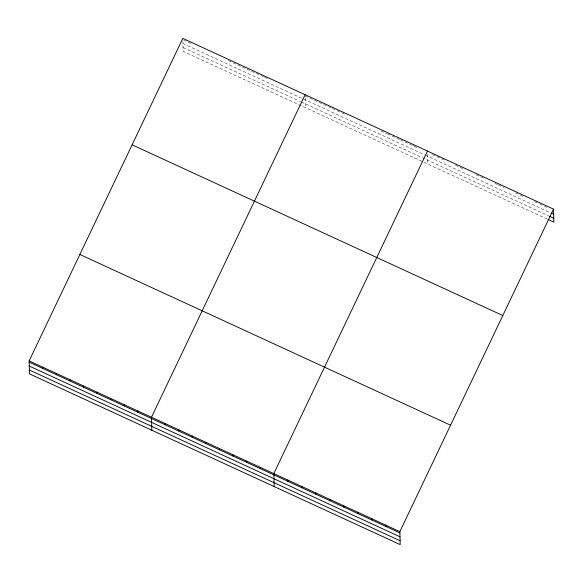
<?xml version="1.0" encoding="UTF-8"?>
<svg xmlns="http://www.w3.org/2000/svg" width="583" height="583" viewBox="0 0 583 583"><rect width="100%" height="100%" fill="white"/><g stroke="black" fill="none" stroke-linecap="round" stroke-linejoin="round"><path stroke-width="0.44" stroke-dasharray="2.92 2.19" d="M183.638 40.038L192.434 44.089M228.412 60.661L250.799 70.973M251.601 71.337L263.596 76.861M264.391 77.233L268.391 79.069M305.171 96.013L331.559 108.161M332.354 108.533L344.349 114.057M381.129 130.993L386.726 133.573M387.527 133.944L399.523 139.468M400.317 139.833L418.711 148.301M432.448 154.633L440.682 158.423M441.506 158.802L445.631 160.704M455.512 165.251L464.571 169.427M476.107 174.74L483.518 178.15L483.489 176.875M495.054 183.463L497.525 184.607M498.348 184.986L504.113 187.639M515.649 192.951L524.715 197.127M534.596 201.674L538.714 203.576M539.537 203.955L543.655 205.85M544.486 206.229L546.956 207.366M182.938 43.528L424.409 154.743M425.204 155.107L550.352 212.744M183.04 47.507L300.58 101.639M301.382 102.003L548.807 215.965M547.262 219.062L183.142 51.362L182.887 41.597M427.558 154.284L427.813 164.049M413.879 144.81L413.908 146.093M305.222 97.944L305.477 107.709"/><path stroke-width="0.87" d="M553.507 209.122L399.858 531.638L400.193 544.609L29.493 373.878L29.15 360.899L182.807 38.391L553.507 209.122L553.85 222.101L548.086 219.441M305.135 94.73L151.485 417.246L151.82 430.218M427.47 151.07L273.813 473.585L274.156 486.565M551.175 213.123L553.646 214.26M549.631 216.344L553.748 218.239M132.101 144.817L502.801 315.549M79.856 254.472L450.564 425.204M29.15 360.899L399.858 531.638M29.186 362.181L399.887 532.92M29.281 366.044L399.989 536.775M29.39 370.016L400.091 540.754M385.851 525.188L385.888 526.464M371.845 518.739L371.881 520.014M357.845 512.282L357.875 513.565M343.839 505.833L343.868 507.115M329.832 499.383L329.869 500.666M315.826 492.934L315.862 494.216M301.826 486.484L301.856 487.767M287.82 480.035L287.856 481.318M260.222 467.326L260.258 468.608M246.631 461.066L246.667 462.348M233.04 454.806L233.069 456.088M219.448 448.546L219.478 449.828M205.85 442.286L205.886 443.568M192.259 436.026L192.295 437.308M178.668 429.766L178.704 431.048M165.076 423.506L165.106 424.788M137.887 410.986L137.923 412.268M124.296 404.726L124.332 406.001M110.704 398.466L110.741 399.741M97.113 392.206L97.15 393.481M83.522 385.939L83.551 387.221M69.931 379.679L69.96 380.961M56.332 373.419L56.369 374.701M42.741 367.159L42.778 368.441"/></g></svg>
